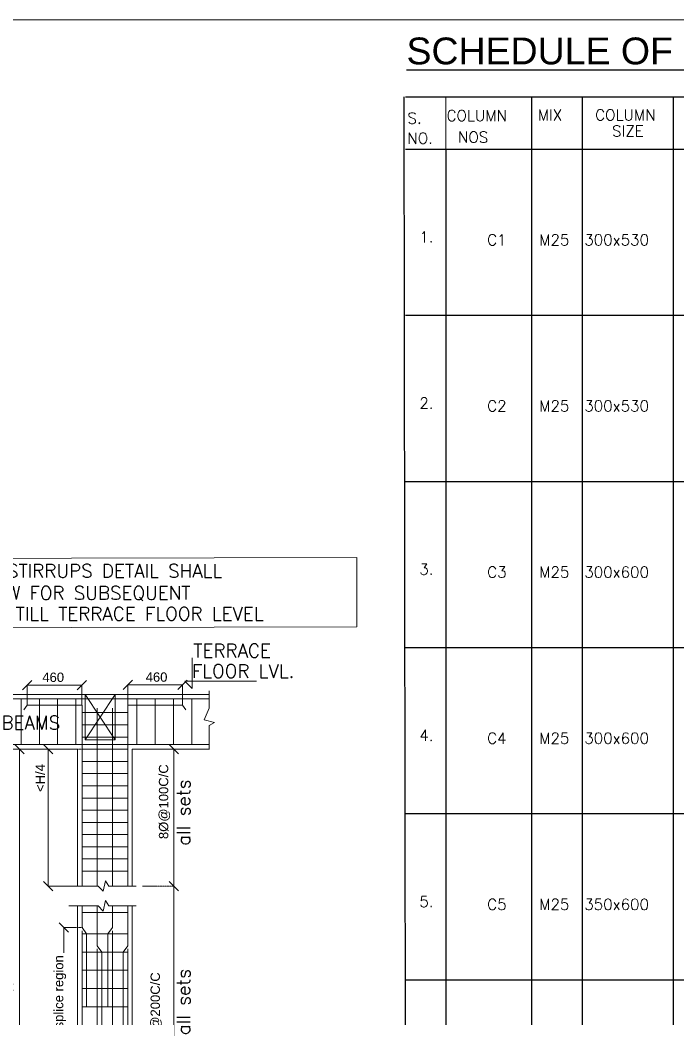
# Model space of a CAD drawing. Header units: inches. Extents: x 719368 to 6315912, y -2624014 to 446967.
# Drawn here: x 5469217 to 5487813, y -2205708 to -2177471 of the extents above; entities that cross this region are included whole.
import ezdxf

# ---------------------------------------------------------------- set-up
doc = ezdxf.new("R2010")
doc.units = ezdxf.units.IN
doc.header["$LTSCALE"] = 20
doc.header["$MEASUREMENT"] = 0
doc.header["$PDMODE"] = 3
doc.linetypes.add('DASHED2', pattern=[0.375, 0.25, -0.125])
doc.layers.get('Defpoints').update_dxf_attribs({"lineweight": 25})
for name, color, linetype, lineweight in [('bar1', 42, 'Continuous', 20), ('COLUMN', 2, 'Continuous', 25), ('COLUMN NO.', 3, 'Continuous', 15), ('DIM', 7, 'Continuous', 13), ('FORMET', 4, 'Continuous', 25), ('Sheet', 7, 'Continuous', 35), ('STAIR', 4, 'Continuous', 25), ('Text', 7, 'Continuous', 15), ('TEXT-20', 2, 'Continuous', 25), ('WALL', 1, 'Continuous', 18)]:
    doc.layers.add(name, color=color, linetype=linetype, lineweight=lineweight)
doc.styles.add('BOLD', font='arial.ttf')
doc.styles.add('ROMANS', font='romans.shx')
doc.styles.add('SMALL', font='romans')
doc.dimstyles.new('Copy of S3', dxfattribs={"dimtxt": 200, "dimasz": 150, "dimexe": 5, "dimexo": 5, "dimgap": 50, "dimtad": 1, "dimjust": 1, "dimdec": 0, "dimzin": 3, "dimdsep": 46, "dimtxsty": 'BOLD', "dimblk1": 'OBLIQUE', "dimblk2": 'OBLIQUE', "dimsah": 1, "dimcen": 0.0625, "dimdle": 5, "dimclrd": 230, "dimclre": 251, "dimclrt": 2, "dimadec": 0, "dimazin": 0, "dimtfac": 1, "dimtdec": 0, "dimtix": 1, "dimtofl": 0, "dimtmove": 2, "dimatfit": 3, "dimfxl": 3, "dimtolj": 1, "dimtzin": 2, "dimlwd": -1, "dimlwe": -1, "dimarcsym": 0})

# ---------------------------------------------------------------- blocks, each defined once
blk = doc.blocks.new('cs')
at = {"layer": 'COLUMN NO.'}
blk.add_line((555768.5, -1017819.9), (555768.5, -1018601.5), dxfattribs=at)
at = {"layer": 'FORMET', "color": 4, "ltscale": 200}
for p, q in [((555140.7, -1017819.9), (555187.8, -1048326.3)), ((555165.7, -1017819.9), (569709, -1017819.9)), ((557043.7, -1017819.9), (557043.7, -1018601.5)), ((557801, -1017819.9), (557801, -1018601.5)), ((559158.7, -1017819.9), (559158.7, -1018601.5)), ((555165.7, -1018601.5), (569709, -1018601.5)), ((555165.7, -1018601.5), (568926.9, -1018601.5)), ((555768.5, -1018601.5), (555768.5, -1048326.3)), ((557043.7, -1018601.5), (557043.7, -1048326.3)), ((557801, -1018601.5), (557801, -1048326.3)), ((559158.7, -1018601.5), (559158.7, -1048326.3)), ((555165.7, -1021078.5), (569709, -1021078.5)), ((555165.7, -1023555.6), (569709, -1023555.6)), ((555165.7, -1026032.7), (569709, -1026032.7)), ((555165.7, -1028509.7), (569709, -1028509.7)), ((555165.7, -1030986.8), (569709, -1030986.8))]:
    blk.add_line(p, q, dxfattribs=at)
at = {"layer": 'COLUMN NO.', "style": 'ROMANS'}
for s, p in [('COLUMN', (555779.4, -1018183.8)), ('MIX', (557139.4, -1018172.2)), ('COLUMN', (557995.5, -1018174.3)), ('S.', (555194.8, -1018222.2)), ('NOS', (555949.6, -1018504.8)), ('SIZE', (558248, -1018413.4)), ('NO.', (555194.8, -1018521.2)), ('1.', (555373.4, -1019993.4)), ('C1', (556385.4, -1020036)), ('M25', (557160.8, -1020036)), ('300x530', (557833.8, -1020036)), ('2.', (555373.4, -1022470.5)), ('C2', (556385.4, -1022513)), ('M25', (557160.8, -1022513)), ('300x530', (557833.8, -1022513)), ('3.', (555373.4, -1024947.6)), ('C3', (556385.4, -1024990.1)), ('M25', (557160.8, -1024990.1)), ('300x600', (557833.8, -1024990.1)), ('4.', (555373.4, -1027424.6)), ('C4', (556385.4, -1027467.2)), ('M25', (557160.8, -1027467.2)), ('300x600', (557833.8, -1027467.2)), ('5.', (555373.4, -1029901.7)), ('C5', (556385.4, -1029944.2)), ('M25', (557160.8, -1029944.2)), ('350x600', (557833.8, -1029944.2))]:
    blk.add_text(s, height=164.16, dxfattribs=at).set_placement(p)
at = {"layer": 'TEXT-20', "style": 'BOLD'}
blk.add_text('%%USCHEDULE OF COLUMNS ', height=400, dxfattribs=at).set_placement((555181, -1017337.4))
blk = doc.blocks.new('_Oblique')
at = {"layer": 'STAIR', "color": 0, "lineweight": -2}
blk.add_line((-0.5, -0.5), (0.5, 0.5), dxfattribs=at)
blk = doc.blocks.new('*D160')
at = {"layer": 'Defpoints', "color": 0, "transparency": 16777216}
for p in [(326772, -589935), (327083, -589935), (327083, -592290)]:
    blk.add_point(p, dxfattribs=at)
at = {"layer": 'DIM', "color": 251, "linetype": 'DASHED2', "transparency": 16777216}
for p, q in [((327078, -589935), (326767, -589935)), ((327078, -592290), (326767, -592290))]:
    blk.add_line(p, q, dxfattribs=at)
at = {"layer": 'DIM', "color": 230, "transparency": 16777216}
for p, q in [((326772, -589930), (326772, -590345)), ((326772, -592295), (326772, -591931))]:
    blk.add_line(p, q, dxfattribs=at)
at = {"layer": 'DIM', "color": 230, "transparency": 16777216, "xscale": 150, "yscale": 150, "zscale": 150}
for p, rotation in [((326772, -589935), 90), ((326772, -592290), 270)]:
    blk.add_blockref('_Oblique', p, dxfattribs=dict(at, rotation=rotation))
at = {"layer": 'DIM', "color": 2, "transparency": 16777216, "insert": (326713, -591138), "char_height": 150, "attachment_point": 5, "rotation": 90, "style": 'BOLD'}
blk.add_mtext('\\A1;lap splice region', dxfattribs=at)
blk = doc.blocks.new('*D161')
at = {"layer": 'Defpoints', "color": 0, "transparency": 16777216}
for p in [(328033, -589270), (328543, -589270), (327983, -593072)]:
    blk.add_point(p, dxfattribs=at)
at = {"layer": 'DIM', "color": 251, "linetype": 'DASHED2', "transparency": 16777216}
for p, q in [((328038, -589270), (328548, -589270)), ((327988, -593072), (328548, -593072))]:
    blk.add_line(p, q, dxfattribs=at)
at = {"layer": 'DIM', "color": 230, "transparency": 16777216}
blk.add_line((328543, -589265), (328543, -593077), dxfattribs=at)
at = {"layer": 'DIM', "color": 230, "transparency": 16777216, "xscale": 150, "yscale": 150, "zscale": 150}
for p, rotation in [((328543, -589270), 90), ((328543, -593072), 270)]:
    blk.add_blockref('_Oblique', p, dxfattribs=dict(at, rotation=rotation))
blk = doc.blocks.new('*D162')
at = {"layer": 'Defpoints', "color": 0, "transparency": 16777216}
for p in [(326707, -587070), (326060, -595133), (326707, -595133)]:
    blk.add_point(p, dxfattribs=at)
at = {"layer": 'DIM', "color": 251, "linetype": 'DASHED2', "transparency": 16777216}
for p, q in [((326702, -587070), (326055, -587070)), ((326702, -595133), (326055, -595133))]:
    blk.add_line(p, q, dxfattribs=at)
at = {"layer": 'DIM', "color": 230, "transparency": 16777216}
blk.add_line((326060, -595138), (326060, -587065), dxfattribs=at)
at = {"layer": 'DIM', "color": 230, "transparency": 16777216, "xscale": 150, "yscale": 150, "zscale": 150}
for p, rotation in [((326060, -587070), 90), ((326060, -595133), 270)]:
    blk.add_blockref('_Oblique', p, dxfattribs=dict(at, rotation=rotation))
at = {"layer": 'DIM', "color": 2, "transparency": 16777216, "insert": (325889, -590896), "char_height": 150, "attachment_point": 5, "rotation": 90, "style": 'BOLD'}
blk.add_mtext('\\A1;<H>', dxfattribs=at)
blk = doc.blocks.new('*D164')
at = {"layer": 'Defpoints', "color": 0, "transparency": 16777216}
for p in [(327066, -586041), (326184, -586359), (327066, -586359)]:
    blk.add_point(p, dxfattribs=at)
at = {"layer": 'DIM', "color": 230, "transparency": 16777216}
blk.add_line((327071, -586041), (326179, -586041), dxfattribs=at)
at = {"layer": 'DIM', "color": 251, "linetype": 'DASHED2', "transparency": 16777216}
for p, q in [((326184, -586354), (326184, -586036)), ((327066, -586354), (327066, -586036))]:
    blk.add_line(p, q, dxfattribs=at)
at = {"layer": 'DIM', "color": 230, "transparency": 16777216, "xscale": 150, "yscale": 150, "zscale": 150, "rotation": 180}
blk.add_blockref('_Oblique', (326184, -586041), dxfattribs=at)
at = {"layer": 'DIM', "color": 230, "transparency": 16777216, "xscale": 150, "yscale": 150, "zscale": 150}
blk.add_blockref('_Oblique', (327066, -586041), dxfattribs=at)
at = {"layer": 'DIM', "color": 2, "transparency": 16777216, "insert": (326603, -585914), "char_height": 150, "attachment_point": 5, "style": 'BOLD'}
blk.add_mtext('\\A1;460', dxfattribs=at)
blk = doc.blocks.new('*D165')
at = {"layer": 'Defpoints', "color": 0, "transparency": 16777216}
for p in [(327802, -586037), (327802, -586359), (328684, -586359)]:
    blk.add_point(p, dxfattribs=at)
at = {"layer": 'DIM', "color": 230, "transparency": 16777216}
blk.add_line((327797, -586037), (328689, -586037), dxfattribs=at)
at = {"layer": 'DIM', "color": 251, "linetype": 'DASHED2', "transparency": 16777216}
for p, q in [((327802, -586354), (327802, -586032)), ((328684, -586354), (328684, -586032))]:
    blk.add_line(p, q, dxfattribs=at)
at = {"layer": 'DIM', "color": 230, "transparency": 16777216, "xscale": 150, "yscale": 150, "zscale": 150, "rotation": 180}
blk.add_blockref('_Oblique', (327802, -586037), dxfattribs=at)
at = {"layer": 'DIM', "color": 230, "transparency": 16777216, "xscale": 150, "yscale": 150, "zscale": 150}
blk.add_blockref('_Oblique', (328684, -586037), dxfattribs=at)
at = {"layer": 'DIM', "color": 2, "transparency": 16777216, "insert": (328265, -585911), "char_height": 150, "attachment_point": 5, "style": 'BOLD'}
blk.add_mtext('\\A1;460', dxfattribs=at)
blk = doc.blocks.new('*D166')
at = {"layer": 'Defpoints', "color": 0, "transparency": 16777216}
for p in [(327083, -587070), (326523, -589270), (326993, -589270)]:
    blk.add_point(p, dxfattribs=at)
at = {"layer": 'DIM', "color": 251, "linetype": 'DASHED2', "transparency": 16777216}
for p, q in [((327078, -587070), (326518, -587070)), ((326988, -589270), (326518, -589270))]:
    blk.add_line(p, q, dxfattribs=at)
at = {"layer": 'DIM', "color": 230, "transparency": 16777216}
blk.add_line((326523, -589275), (326523, -587065), dxfattribs=at)
at = {"layer": 'DIM', "color": 230, "transparency": 16777216, "xscale": 150, "yscale": 150, "zscale": 150}
for p, rotation in [((326523, -587070), 90), ((326523, -589270), 270)]:
    blk.add_blockref('_Oblique', p, dxfattribs=dict(at, rotation=rotation))
at = {"layer": 'DIM', "color": 2, "transparency": 16777216, "insert": (326395, -587533), "char_height": 150, "attachment_point": 5, "rotation": 90, "style": 'BOLD'}
blk.add_mtext('\\A1;<H/4', dxfattribs=at)
blk = doc.blocks.new('*D171')
at = {"layer": 'Defpoints', "color": 0, "transparency": 16777216}
for p in [(328168, -587070), (328168, -589270), (328543, -589270)]:
    blk.add_point(p, dxfattribs=at)
at = {"layer": 'DIM', "color": 251, "linetype": 'DASHED2', "transparency": 16777216}
for p, q in [((328173, -587070), (328548, -587070)), ((328173, -589270), (328548, -589270))]:
    blk.add_line(p, q, dxfattribs=at)
at = {"layer": 'DIM', "color": 230, "transparency": 16777216}
blk.add_line((328543, -589275), (328543, -587065), dxfattribs=at)
at = {"layer": 'DIM', "color": 230, "transparency": 16777216, "xscale": 150, "yscale": 150, "zscale": 150}
for p, rotation in [((328543, -587070), 90), ((328543, -589270), 270)]:
    blk.add_blockref('_Oblique', p, dxfattribs=dict(at, rotation=rotation))
at = {"layer": 'DIM', "color": 2, "transparency": 16777216, "insert": (328393, -587913), "char_height": 150, "attachment_point": 5, "rotation": 90, "style": 'BOLD'}
blk.add_mtext('\\A1;8%%C@100C/C', dxfattribs=at)
blk = doc.blocks.new('*D172')
at = {"layer": 'Defpoints', "color": 0, "transparency": 16777216}
for p in [(328168, -589270), (328109, -593072), (328543, -593072)]:
    blk.add_point(p, dxfattribs=at)
at = {"layer": 'DIM', "color": 251, "linetype": 'DASHED2', "transparency": 16777216}
for p, q in [((328173, -589270), (328548, -589270)), ((328114, -593072), (328548, -593072))]:
    blk.add_line(p, q, dxfattribs=at)
at = {"layer": 'DIM', "color": 230, "transparency": 16777216}
blk.add_line((328543, -593077), (328543, -589265), dxfattribs=at)
at = {"layer": 'DIM', "color": 230, "transparency": 16777216, "xscale": 150, "yscale": 150, "zscale": 150}
for p, rotation in [((328543, -589270), 90), ((328543, -593072), 270)]:
    blk.add_blockref('_Oblique', p, dxfattribs=dict(at, rotation=rotation))
at = {"layer": 'DIM', "color": 2, "transparency": 16777216, "insert": (328259, -591257), "char_height": 150, "attachment_point": 5, "rotation": 90, "style": 'BOLD'}
blk.add_mtext('\\A1;8%%C@200C/C', dxfattribs=at)
blk = doc.blocks.new('COLU')
at = {"layer": 'bar1', "ltscale": 0.04}
for p, q in [((325583.861, -586261.107), (329113.102, -586261.107)), ((326086.099, -586996.335), (326086.099, -586261.107)), ((326184.13, -586359.138), (326130.306, -586437.452)), ((326184.13, -586359.138), (327066.403, -586359.138)), ((326380.19, -586996.335), (326380.19, -586261.107)), ((326674.281, -586996.335), (326674.281, -586261.107)), ((326968.372, -586996.335), (326968.372, -586261.107)), ((327066.403, -586359.138), (327066.403, -589269.911)), ((328683.903, -586359.138), (327801.63, -586359.138)), ((327801.63, -586359.138), (327801.63, -589269.911)), ((327948.676, -586996.335), (327948.676, -586261.107)), ((328242.767, -586996.335), (328242.767, -586261.107)), ((328536.858, -586996.335), (328536.858, -586261.107)), ((328683.903, -586359.138), (328737.726, -586437.452)), ((328830.949, -586996.335), (328830.949, -586261.107)), ((327801.63, -586481.676), (327066.403, -586481.676)), ((327311.479, -586408.153), (327311.479, -589269.911)), ((327556.554, -586408.153), (327556.554, -589269.911)), ((327801.63, -586677.736), (327066.403, -586677.736)), ((327801.63, -586873.797), (327066.403, -586873.797)), ((325583.861, -586996.335), (329113.102, -586996.335)), ((327801.63, -587069.858), (327066.403, -587069.858)), ((327801.63, -587265.918), (327066.403, -587265.918)), ((327801.63, -587461.979), (327066.403, -587461.979)), ((327801.63, -587658.04), (327066.403, -587658.04)), ((327801.63, -587854.101), (327066.403, -587854.101)), ((327801.63, -588050.161), (327066.403, -588050.161)), ((327801.63, -588246.222), (327066.403, -588246.222)), ((327801.63, -588442.283), (327066.403, -588442.283)), ((327801.63, -588638.343), (327066.403, -588638.343)), ((327801.63, -588834.404), (327066.403, -588834.404)), ((327801.63, -589030.465), (327066.403, -589030.465)), ((327066.403, -589588.137), (327066.403, -589937.661)), ((327311.479, -589588.137), (327311.479, -590231.752)), ((327556.554, -589588.137), (327556.554, -589937.661)), ((327801.63, -589588.137), (327801.63, -590231.752)), ((327801.63, -589692.585), (327066.403, -589692.585)), ((327066.403, -589937.661), (327139.925, -590035.691)), ((327066.403, -589986.676), (327066.403, -599054.483)), ((327801.63, -590035.691), (327066.403, -590035.691)), ((327139.925, -590035.691), (327139.925, -591212.055)), ((327556.554, -589937.661), (327483.032, -590035.691)), ((327483.032, -590035.691), (327483.032, -591212.055)), ((327556.554, -589986.676), (327556.554, -599054.483)), ((327385.001, -590329.782), (327311.479, -590231.752)), ((327801.63, -590231.752), (327728.107, -590329.782)), ((327801.63, -590329.782), (327066.403, -590329.782)), ((327311.479, -590280.767), (327311.479, -599348.574)), ((327385.001, -590329.782), (327385.001, -592290.389)), ((327728.107, -590329.782), (327728.107, -592290.389)), ((327801.63, -590280.767), (327801.63, -599348.574)), ((327801.63, -590623.873), (327066.403, -590623.873)), ((327801.63, -590917.964), (327066.403, -590917.964)), ((327801.63, -591212.055), (327066.403, -591212.055))]:
    blk.add_line(p, q, dxfattribs=at)
at = {"layer": 'DIM'}
for p, q in [((327118.761, -586187.585), (327602.227, -586921.104)), ((327602.227, -586187.585), (327118.761, -586921.104))]:
    blk.add_line(p, q, dxfattribs=at)
for points in [[(324599.402, -584006.104), (331483.949, -583988.809), (331483.949, -585101.577), (324599.402, -585118.872)], [(327118.761, -586187.585), (327602.227, -586187.585), (327602.227, -586921.104), (327118.761, -586921.104)]]:
    blk.add_lwpolyline(points, close=True, dxfattribs=at)
at = {"layer": 'WALL', "lineweight": 15}
for p, q in [((325583.861, -586187.585), (329113.102, -586187.585)), ((325583.861, -587069.858), (326992.88, -587069.858)), ((326992.88, -587069.858), (326992.88, -589269.911)), ((327875.153, -587069.858), (327875.153, -589269.911)), ((326992.88, -589588.137), (326992.88, -595133.269)), ((327875.153, -589588.137), (327875.153, -595133.269))]:
    blk.add_line(p, q, dxfattribs=at)
at = {"layer": 'WALL'}
blk.add_line((327875.153, -587069.858), (329113.102, -587069.858), dxfattribs=at)
at = {"layer": 'WALL', "lineweight": 15}
for points in [[(328837.957, -585600.245), (328837.957, -586093.459), (328721.304, -585976.403), (329872.839, -585976.403)], [(329113.102, -587074.999), (329113.102, -586690.09), (329198.23, -586638.48), (329029.113, -586598.562), (329113.102, -586408.99), (329113.102, -586130.482)], [(327935.516, -589269.911), (327498.07, -589269.911), (327446.46, -589184.782), (327406.542, -589353.9), (327326.133, -589269.911), (326853.626, -589269.911)], [(327935.516, -589588.137), (327498.07, -589588.137), (327446.46, -589503.008), (327406.542, -589672.126), (327326.133, -589588.137), (326853.626, -589588.137)]]:
    blk.add_lwpolyline(points, dxfattribs=at)
at = {"layer": 'Text', "style": 'SMALL'}
for s, p in [('SAME STIRRUPS DETAIL SHALL ', (324961.376, -584310.886)), ('FOLLOW FOR SUBSEQUENT ', (324961.376, -584665.237)), ('FLOORS TILL TERRACE FLOOR LEVEL', (324738.067, -585000.325)), ('TERRACE', (328854.875, -585593.058)), (' FLOOR LVL.', (328685.448, -585921.735)), ('BEAMS', (325770.573, -586750.746))]:
    blk.add_text(s, height=215.985, dxfattribs=at).set_placement(p)
for p in [(328806.974, -588619.809), (328806.974, -591664.873)]:
    blk.add_text('all sets', height=215.985, rotation=90, dxfattribs=at).set_placement(p)
at = {"layer": 'DIM'}
dim = blk.add_linear_dim(base=(327066.403, -586041.055), p1=(326184.13, -586359.138), p2=(327066.403, -586359.138), text='460', dimstyle='Copy of S3', override={"dimtxt": 150}, dxfattribs=at)
dim.commit()
dim.dimension.update_dxf_attribs({"geometry": '*D164', "text_midpoint": (326602.598, -585914.469)})
for base, p1, p2, angle, text, picture, middle in [((327801.63, -586037.241), (328683.903, -586359.138), (327801.63, -586359.138), 180, '460', '*D165', (328265.435, -585910.655)), ((326522.947, -589269.911), (327083.23, -587069.858), (326992.88, -589269.911), 270, '<H/4', '*D166', (326395.389, -587533.296)), ((328542.834, -589269.911), (328167.912, -587069.858), (328167.912, -589269.911), 90, '8%%C@100C/C', '*D171', (328393.021, -587912.849)), ((328542.834, -589269.911), (327982.55, -593072.18), (328033.091, -589269.911), 90, ' ', '*D161', (328542.834, -592872.18))]:
    dim = blk.add_linear_dim(base=base, p1=p1, p2=p2, angle=angle, text=text, dimstyle='Copy of S3', override={"dimtxt": 150}, dxfattribs=at)
    dim.commit()
    dim.dimension.update_dxf_attribs({"geometry": picture, "text_midpoint": middle})
for base, p1, p2, text, picture, middle in [((326059.645, -595133.269), (326707.166, -587069.858), (326707.166, -595133.269), '<H>', '*D162', (325888.649, -590896.095)), ((328542.834, -593072.18), (328167.912, -589269.911), (328108.902, -593072.18), '8%%C@200C/C', '*D172', (328258.945, -591257.01)), ((326771.501, -589935.209), (327083.23, -592290.389), (327083.23, -589935.209), 'lap splice region', '*D160', (326713.389, -591137.769))]:
    dim = blk.add_linear_dim(base=base, p1=p1, p2=p2, angle=90, text=text, dimstyle='Copy of S3', override={"dimtxt": 150}, dxfattribs=at)
    dim.commit()
    dim.dimension.update_dxf_attribs({"geometry": picture, "text_midpoint": middle, "dimtype": 160})

msp = doc.modelspace()

# ---------------------------------------------------------------- linework, layer by layer
at = {"layer": 'DIM'}
msp.add_lwpolyline([(5526678.6675, -2243423.9188), (5432049.132, -2243423.9188), (5432049.132, -2177470.6732), (5526678.6675, -2177470.6732)], close=True, dxfattribs=at)

# ---------------------------------------------------------------- block references
at = {"layer": 'COLUMN', "xscale": 1.759999999776483, "yscale": 1.759999999776483, "zscale": 1.759999999776483}
msp.add_blockref('COLU', (4895336.0249, -1164859.9952), dxfattribs=at)
at = {"layer": 'Sheet', "xscale": 1.897473599761724, "yscale": 1.897473599761724, "zscale": 1.897473599761724}
msp.add_blockref('cs', (4426714.6728, -248355.7932), dxfattribs=at)

doc.saveas('drawing.dxf')
